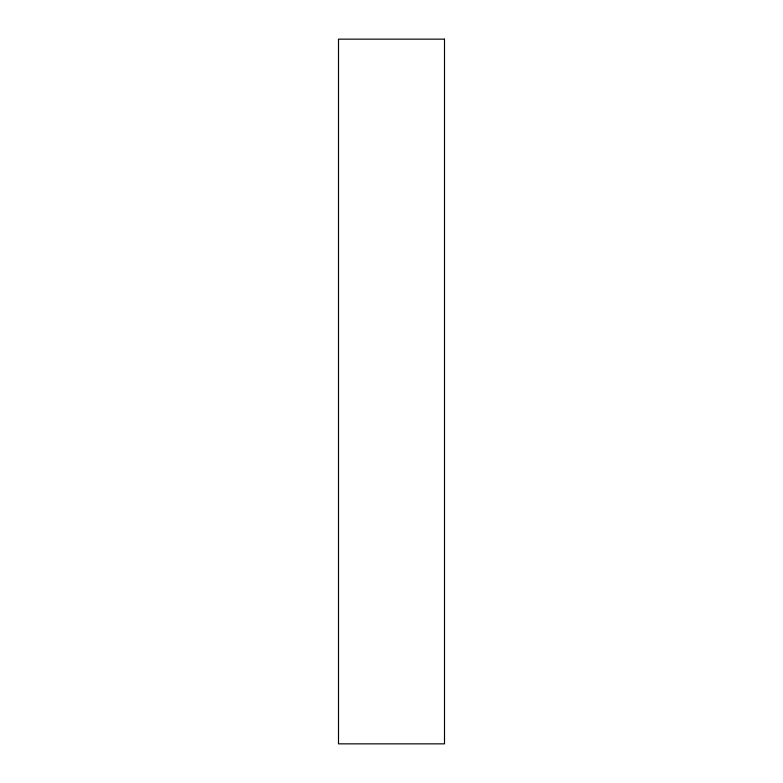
<?xml version="1.0" encoding="UTF-8"?>
<svg xmlns="http://www.w3.org/2000/svg" width="783" height="783" viewBox="0 0 783 783"><rect width="100%" height="100%" fill="white"/><g stroke="black" fill="none" stroke-linecap="round" stroke-linejoin="round"><path stroke-width="1.17" d="M444.499 39.15L338.501 39.15L338.501 743.85L444.499 743.85L444.499 39.15"/></g></svg>
